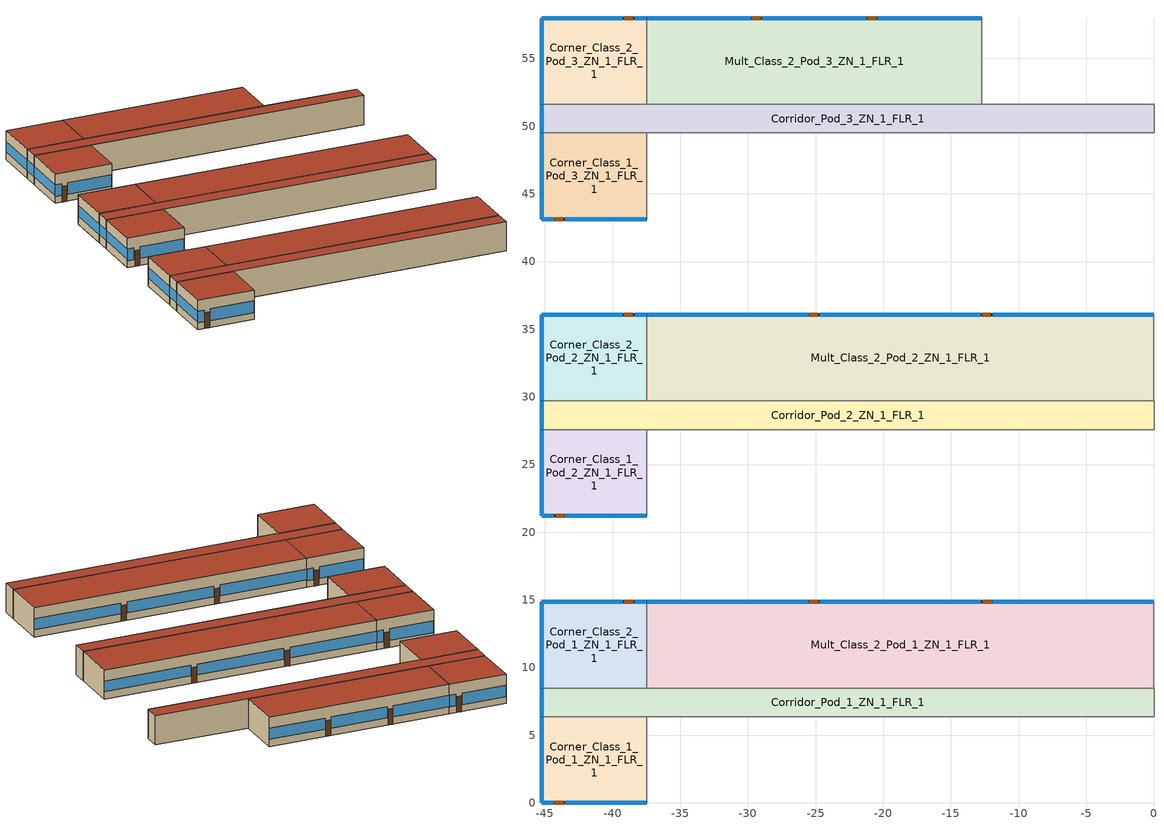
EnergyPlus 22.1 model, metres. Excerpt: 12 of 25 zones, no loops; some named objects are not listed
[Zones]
Corner_Class_1_Pod_1_ZN_1_FLR_1
 floor ground (Corner_Class_1_Pod_1_ZN_1_FLR_1_Floor_Ffactor): -45.25,6.36 -37.48,6.36 -37.48,0 -45.25,0 z0
 wall outside (nonres_ext_wall_grd): -45.25,6.36 -45.25,0 -37.48,0 z0:4
 wall to Mult_Class_1_Pod_1_ZN_1_FLR_1 (int_wall): -37.48,0 -37.48,6.36 z0:4
 wall to Corridor_Pod_1_ZN_1_FLR_1 (int_wall): -37.48,6.36 -45.25,6.36 z0:4
 window (NonresWindow_U_0.369_SHGC_0.375): -45.25,6.33 -45.25,0.04 z1.1:2.52; -45.22,0 -44.36,0 / -43.5,0 -37.51,0 z0.92:2.51
 door (Swinging Door_con): -44.26,0 -43.61,0 z0:2.13
 roof outside (nonres_roof): -45.25,0 -37.48,0 -37.48,6.36 -45.25,6.36 z4
Corridor_Pod_1_ZN_1_FLR_1
 floor ground (Corridor_Pod_1_ZN_1_FLR_1_Floor_Ffactor): -45.25,8.49 0,8.49 0,6.36 -45.25,6.36 z0
 wall outside (nonres_ext_wall_grd): -45.25,8.49 -45.25,6.36 z0:4
 wall to Mult_Class_1_Pod_1_ZN_1_FLR_1 (int_wall): -37.48,6.36 0,6.36 z0:4
 wall to Main_Corridor_ZN_1_FLR_1 (int_wall): 0,6.36 0,8.49 z0:4
 wall to Mult_Class_2_Pod_1_ZN_1_FLR_1 (int_wall): 0,8.49 -37.48,8.49 z0:4
 wall to Corner_Class_2_Pod_1_ZN_1_FLR_1 (int_wall): -37.48,8.49 -45.25,8.49 z0:4
 window (NonresWindow_U_0.369_SHGC_0.375): -45.25,8.45 -45.25,6.4 z1.1:2.55
 roof outside (nonres_roof): -45.25,6.36 0,6.36 0,8.49 -45.25,8.49 z4
Corner_Class_2_Pod_1_ZN_1_FLR_1
 floor ground (Corner_Class_2_Pod_1_ZN_1_FLR_1_Floor_Ffactor): -45.25,14.85 -37.48,14.85 -37.48,8.49 -45.25,8.49 z0
 wall outside (nonres_ext_wall_grd): -37.48,14.85 -45.25,14.85 -45.25,8.49 z0:4
 wall to Mult_Class_2_Pod_1_ZN_1_FLR_1 (int_wall): -37.48,8.49 -37.48,14.85 z0:4
 window (NonresWindow_U_0.369_SHGC_0.375): -45.25,14.81 -45.25,8.52 z1.1:2.52; -37.51,14.85 -38.37,14.85 / -39.24,14.85 -45.22,14.85 z0.92:2.51
 door (Swinging Door_con): -38.49,14.85 -39.13,14.85 z0:2.13
 roof outside (nonres_roof): -45.25,8.49 -37.48,8.49 -37.48,14.85 -45.25,14.85 z4
Mult_Class_2_Pod_1_ZN_1_FLR_1
 floor ground (Mult_Class_2_Pod_1_ZN_1_FLR_1_Floor_Ffactor): -37.48,14.85 0,14.85 0,8.49 -37.48,8.49 z0
 wall outside (nonres_ext_wall_grd): 0,14.85 -37.48,14.85 z0:4
 wall to Main_Corridor_ZN_1_FLR_1 (int_wall): 0,8.49 0,14.85 z0:4
 window (NonresWindow_U_0.369_SHGC_0.375): -0.04,14.85 -11.93,14.85 / -12.79,14.85 -24.69,14.85 / -25.55,14.85 -37.44,14.85 z1.03:2.5
 door (Swinging Door_con): -12,14.85 -12.65,14.85 / -24.82,14.85 -25.46,14.85 z0:2.13
 roof outside (nonres_roof): -37.48,8.49 0,8.49 0,14.85 -37.48,14.85 z4
Corner_Class_1_Pod_2_ZN_1_FLR_1
 floor ground (Corner_Class_1_Pod_2_ZN_1_FLR_1_Floor_Ffactor): -45.25,27.58 -37.48,27.58 -37.48,21.21 -45.25,21.21 z0
 wall outside (nonres_ext_wall_grd): -45.25,27.58 -45.25,21.21 -37.48,21.21 z0:4
 wall to Mult_Class_1_Pod_2_ZN_1_FLR_1 (int_wall): -37.48,21.21 -37.48,27.58 z0:4
 wall to Corridor_Pod_2_ZN_1_FLR_1 (int_wall): -37.48,27.58 -45.25,27.58 z0:4
 window (NonresWindow_U_0.369_SHGC_0.375): -45.25,27.54 -45.25,21.25 z1.1:2.52; -45.22,21.21 -44.36,21.21 / -43.5,21.21 -37.51,21.21 z0.92:2.51
 door (Swinging Door_con): -44.22,21.21 -43.57,21.21 z0:2.13
 roof outside (nonres_roof): -45.25,21.21 -37.48,21.21 -37.48,27.58 -45.25,27.58 z4
Corridor_Pod_2_ZN_1_FLR_1
 floor ground (Corridor_Pod_2_ZN_1_FLR_1_Floor_Ffactor): -45.25,29.7 0,29.7 0,27.58 -45.25,27.58 z0
 wall outside (nonres_ext_wall_grd): -45.25,29.7 -45.25,27.58 z0:4
 wall to Mult_Class_1_Pod_2_ZN_1_FLR_1 (int_wall): -37.48,27.58 0,27.58 z0:4
 wall to Main_Corridor_ZN_1_FLR_1 (int_wall): 0,27.58 0,29.7 z0:4
 wall to Mult_Class_2_Pod_2_ZN_1_FLR_1 (int_wall): 0,29.7 -37.48,29.7 z0:4
 wall to Corner_Class_2_Pod_2_ZN_1_FLR_1 (int_wall): -37.48,29.7 -45.25,29.7 z0:4
 window (NonresWindow_U_0.369_SHGC_0.375): -45.25,29.66 -45.25,27.61 z1.1:2.55
 roof outside (nonres_roof): -45.25,27.58 0,27.58 0,29.7 -45.25,29.7 z4
Corner_Class_2_Pod_2_ZN_1_FLR_1
 floor ground (Corner_Class_2_Pod_2_ZN_1_FLR_1_Floor_Ffactor): -45.25,36.06 -37.48,36.06 -37.48,29.7 -45.25,29.7 z0
 wall outside (nonres_ext_wall_grd): -37.48,36.06 -45.25,36.06 -45.25,29.7 z0:4
 wall to Mult_Class_2_Pod_2_ZN_1_FLR_1 (int_wall): -37.48,29.7 -37.48,36.06 z0:4
 window (NonresWindow_U_0.369_SHGC_0.375): -45.25,36.03 -45.25,29.73 z1.1:2.52; -37.51,36.06 -38.37,36.06 / -39.24,36.06 -45.22,36.06 z0.92:2.51
 door (Swinging Door_con): -38.5,36.06 -39.15,36.06 z0:2.13
 roof outside (nonres_roof): -45.25,29.7 -37.48,29.7 -37.48,36.06 -45.25,36.06 z4
Mult_Class_2_Pod_2_ZN_1_FLR_1
 floor ground (Mult_Class_2_Pod_2_ZN_1_FLR_1_Floor_Ffactor): -37.48,36.06 0,36.06 0,29.7 -37.48,29.7 z0
 wall outside (nonres_ext_wall_grd): 0,36.06 -37.48,36.06 z0:4
 wall to Main_Corridor_ZN_1_FLR_1 (int_wall): 0,29.7 0,36.06 z0:4
 window (NonresWindow_U_0.369_SHGC_0.375): -0.04,36.06 -11.93,36.06 / -12.79,36.06 -24.69,36.06 / -25.55,36.06 -37.44,36.06 z1.03:2.5
 door (Swinging Door_con): -12.05,36.06 -12.7,36.06 / -24.83,36.06 -25.47,36.06 z0:2.13
 roof outside (nonres_roof): -37.48,29.7 0,29.7 0,36.06 -37.48,36.06 z4
Corner_Class_1_Pod_3_ZN_1_FLR_1
 floor ground (Corner_Class_1_Pod_3_ZN_1_FLR_1_Floor_Ffactor): -45.25,49.5 -37.48,49.5 -37.48,43.13 -45.25,43.13 z0
 wall outside (nonres_ext_wall_grd): -45.25,49.5 -45.25,43.13 -37.48,43.13 z0:4
 wall to Mult_Class_1_Pod_3_ZN_1_FLR_1 (int_wall): -37.48,43.13 -37.48,49.5 z0:4
 wall to Corridor_Pod_3_ZN_1_FLR_1 (int_wall): -37.48,49.5 -45.25,49.5 z0:4
 window (NonresWindow_U_0.369_SHGC_0.375): -45.25,49.46 -45.25,43.17 z1.1:2.52; -45.22,43.13 -44.36,43.13 / -43.5,43.13 -37.51,43.13 z0.92:2.51
 door (Swinging Door_con): -44.28,43.13 -43.63,43.13 z0:2.13
 roof outside (nonres_roof): -45.25,43.13 -37.48,43.13 -37.48,49.5 -45.25,49.5 z4
Corridor_Pod_3_ZN_1_FLR_1
 floor ground (Corridor_Pod_3_ZN_1_FLR_1_Floor_Ffactor): -45.25,51.62 0,51.62 0,49.5 -45.25,49.5 z0
 wall outside (nonres_ext_wall_grd): -45.25,51.62 -45.25,49.5 z0:4
 wall to Mult_Class_1_Pod_3_ZN_1_FLR_1 (int_wall): -37.48,49.5 0,49.5 z0:4
 wall to Library_Media_Center_ZN_1_FLR_1 (int_wall): 0,49.5 0,51.62 z0:4
 wall to Computer_Class_ZN_1_FLR_1 (int_wall): 0,51.62 -12.73,51.62 z0:4
 wall to Mult_Class_2_Pod_3_ZN_1_FLR_1 (int_wall): -12.73,51.62 -37.48,51.62 z0:4
 wall to Corner_Class_2_Pod_3_ZN_1_FLR_1 (int_wall): -37.48,51.62 -45.25,51.62 z0:4
 window (NonresWindow_U_0.369_SHGC_0.375): -45.25,51.58 -45.25,49.53 z1.1:2.55
 roof outside (nonres_roof): -45.25,49.5 0,49.5 0,51.62 -45.25,51.62 z4
Corner_Class_2_Pod_3_ZN_1_FLR_1
 floor ground (Corner_Class_2_Pod_3_ZN_1_FLR_1_Floor_Ffactor): -45.25,57.98 -37.48,57.98 -37.48,51.62 -45.25,51.62 z0
 wall outside (nonres_ext_wall_grd): -37.48,57.98 -45.25,57.98 -45.25,51.62 z0:4
 wall to Mult_Class_2_Pod_3_ZN_1_FLR_1 (int_wall): -37.48,51.62 -37.48,57.98 z0:4
 window (NonresWindow_U_0.369_SHGC_0.375): -37.51,57.98 -38.37,57.98 / -39.26,57.98 -45.22,57.98 z0.92:2.51; -45.25,57.95 -45.25,51.65 z1.1:2.52
 door (Swinging Door_con): -38.5,57.98 -39.14,57.98 z0:2.13
 roof outside (nonres_roof): -45.25,51.62 -37.48,51.62 -37.48,57.98 -45.25,57.98 z4
Mult_Class_2_Pod_3_ZN_1_FLR_1
 floor ground (Mult_Class_2_Pod_3_ZN_1_FLR_1_Floor_Ffactor): -37.48,57.98 -12.73,57.98 -12.73,51.62 -37.48,51.62 z0
 wall outside (nonres_ext_wall_grd): -12.73,57.98 -37.48,57.98 z0:4
 wall to Computer_Class_ZN_1_FLR_1 (int_wall): -12.73,51.62 -12.73,57.98 z0:4
 window (NonresWindow_U_0.369_SHGC_0.375): -12.76,57.98 -20.41,57.98 / -21.28,57.98 -28.93,57.98 / -29.79,57.98 -37.44,57.98 z0.99:2.5
 door (Swinging Door_con): -20.51,57.98 -21.15,57.98 / -29.06,57.98 -29.7,57.98 z0:2.13
 roof outside (nonres_roof): -37.48,51.62 -12.73,51.62 -12.73,57.98 -37.48,57.98 z4
[Building]
SchoolPrimary_50pct_downscaled: North Axis=0; Terrain=City; Loads Convergence Tolerance Value=0.04; Temperature Convergence Tolerance Value=0.2; Solar Distribution=FullInteriorAndExterior; Maximum Number of Warmup Days=25; Minimum Number of Warmup Days=6
[Site:Location]
Buffalo.Niagara.Intl.AP_NY_USA WMO=725280: Latitude=42.94; Longitude=-78.74; Time Zone=-5; Elevation=215
[SizingPeriod:DesignDay] Day of Month=21; DryBulb Temperature Range Modifier Type=DefaultMultipliers; Humidity Condition Type=Wetbulb; Barometric Pressure=98769; Rain Indicator=No; Snow Indicator=No; Daylight Saving Time Indicator=No
Name | Month | Day Type | Maximum DryBulb Temperature | Daily DryBulb Temperature Range | Wetbulb or DewPoint at Maximum DryBulb | Wind Speed | Wind Direction | Solar Model Indicator | Sky Clearness | ASHRAE Clear Sky Optical Depth for Beam Irradiance taub | ASHRAE Clear Sky Optical Depth for Diffuse Irradiance taud
Buffalo.Niagara.Intl.AP_NY_USA Ann Htg 99.6% Condns DB | 1 | WinterDesignDay | -16.3 | 0 | -16.3 | 5.1 | 270 | ASHRAEClearSky | 0
Buffalo.Niagara.Intl.AP_NY_USA Ann Clg .4% Condns DB=>MWB | 7 | SummerDesignDay | 30.3 | 9.3 | 21.8 | 5.7 | 240 | ASHRAETau |  | 0.462 | 2.001
[Site:GroundTemperature:FCfactorMethod]
January Ground Temperature=9.7; February Ground Temperature=6; March Ground Temperature=-2.2; April Ground Temperature=-3.4; May Ground Temperature=-4.2; June Ground Temperature=2.7; July Ground Temperature=7.5; August Ground Temperature=13.7; September Ground Temperature=18.6; October Ground Temperature=22; November Ground Temperature=20.7; December Ground Temperature=16.5
[Site:WaterMainsTemperature]
Calculation Method=Correlation; Annual Average Outdoor Air Temperature=8.96667; Maximum Difference In Monthly Average Outdoor Air Temperatures=26.2
[Material]
Name | Roughness | Thickness | Conductivity | Density | Specific Heat | Thermal Absorptance | Solar Absorptance | Visible Absorptance
Std Wood 6inch | MediumSmooth | 0.15 | 0.12 | 540 | 1210 | 0.9 | 0.7 | 0.7
F07 25mm stucco | Smooth | 0.0254 | 0.72 | 1856 | 840 | 0.9 | 0.7 | 0.7
F08 Metal surface | Smooth | 0.0008 | 45.28 | 7824 | 500
F13 Built-up roofing | Rough | 0.0095 | 0.16 | 1120 | 1460 | 0.9 | 0.77
G01 13mm gypsum board | Smooth | 0.0127 | 0.16 | 800 | 1090 | 0.9 | 0.7 | 0.5
G01 16mm gypsum board | MediumSmooth | 0.0159 | 0.16 | 800 | 1090
[Material:NoMass] Thermal Absorptance=0.9; Solar Absorptance=0.7; Visible Absorptance=0.7
Name | Roughness | Thermal Resistance
Opaque Door panel_con | MediumRough | 0.475973
Nonres_Roof_Insulation | MediumSmooth | 5.30668
Nonres_Exterior_Wall_Insulation_grd | MediumSmooth | 1.34321
[WindowMaterial:SimpleGlazingSystem]
Nonres Window Glazing Layer: UFactor=2.09528; Solar Heat Gain Coefficient=0.375; Visible Transmittance=0.4125
[Construction]
Swinging Door_con: Opaque Door panel_con
InteriorFurnishings: Std Wood 6inch
int_wall: G01 13mm gypsum board, G01 13mm gypsum board
nonres_roof: F13 Built-up roofing, Nonres_Roof_Insulation, F08 Metal surface
nonres_ext_wall_grd: F07 25mm stucco, G01 16mm gypsum board, Nonres_Exterior_Wall_Insulation_grd, G01 16mm gypsum board
NonresWindow_U_0.369_SHGC_0.375: Nonres Window Glazing Layer
[Construction:FfactorGroundFloor] FFactor=0.90012
Name | Area | PerimeterExposed
Corner_Class_1_Pod_1_ZN_1_FLR_1_Floor_Ffactor; Corner_Class_2_Pod_1_ZN_1_FLR_1_Floor_Ffactor; Corner_Class_1_Pod_2_ZN_1_FLR_1_Floor_Ffactor; Corner_Class_2_Pod_2_ZN_1_FLR_1_Floor_Ffactor; Corner_Class_1_Pod_3_ZN_1_FLR_1_Floor_Ffactor; Corner_Class_2_Pod_3_ZN_1_FLR_1_Floor_Ffactor | 49.5 | 14.1421
Corridor_Pod_1_ZN_1_FLR_1_Floor_Ffactor; Corridor_Pod_2_ZN_1_FLR_1_Floor_Ffactor; Corridor_Pod_3_ZN_1_FLR_1_Floor_Ffactor | 96 | 2.12132
Mult_Class_2_Pod_1_ZN_1_FLR_1_Floor_Ffactor; Mult_Class_2_Pod_2_ZN_1_FLR_1_Floor_Ffactor | 238.5 | 37.4767
Mult_Class_2_Pod_3_ZN_1_FLR_1_Floor_Ffactor | 157.5 | 24.7487
[Zone] Type=1; Multiplier=1; Ceiling Height=4; Floor Area=autocalculate; Part of Total Floor Area=Yes
Name | Volume
Corner_Class_1_Pod_1_ZN_1_FLR_1; Corner_Class_2_Pod_1_ZN_1_FLR_1; Corner_Class_1_Pod_2_ZN_1_FLR_1; Corner_Class_2_Pod_2_ZN_1_FLR_1; Corner_Class_1_Pod_3_ZN_1_FLR_1; Corner_Class_2_Pod_3_ZN_1_FLR_1 | 396
Corridor_Pod_1_ZN_1_FLR_1; Corridor_Pod_2_ZN_1_FLR_1; Corridor_Pod_3_ZN_1_FLR_1 | 768
Mult_Class_2_Pod_1_ZN_1_FLR_1; Mult_Class_2_Pod_2_ZN_1_FLR_1 | 1908
Mult_Class_2_Pod_3_ZN_1_FLR_1 | 1260
[InternalMass] Construction=InteriorFurnishings
Name | Zone or ZoneList | Surface Area
Corner_Class_1_Pod_1_ZN_1_FLR_1_InternalMass_1 | Corner_Class_1_Pod_1_ZN_1_FLR_1 | 99
Corridor_Pod_1_ZN_1_FLR_1_InternalMass_1 | Corridor_Pod_1_ZN_1_FLR_1 | 192
Corner_Class_2_Pod_1_ZN_1_FLR_1_InternalMass_1 | Corner_Class_2_Pod_1_ZN_1_FLR_1 | 99
Mult_Class_2_Pod_1_ZN_1_FLR_1_InternalMass_1 | Mult_Class_2_Pod_1_ZN_1_FLR_1 | 477
Corner_Class_1_Pod_2_ZN_1_FLR_1_InternalMass_1 | Corner_Class_1_Pod_2_ZN_1_FLR_1 | 99
Corridor_Pod_2_ZN_1_FLR_1_InternalMass_1 | Corridor_Pod_2_ZN_1_FLR_1 | 192
Corner_Class_2_Pod_2_ZN_1_FLR_1_InternalMass_1 | Corner_Class_2_Pod_2_ZN_1_FLR_1 | 99
Mult_Class_2_Pod_2_ZN_1_FLR_1_InternalMass_1 | Mult_Class_2_Pod_2_ZN_1_FLR_1 | 477
Corner_Class_1_Pod_3_ZN_1_FLR_1_InternalMass_1 | Corner_Class_1_Pod_3_ZN_1_FLR_1 | 99
Corridor_Pod_3_ZN_1_FLR_1_InternalMass_1 | Corridor_Pod_3_ZN_1_FLR_1 | 192
Corner_Class_2_Pod_3_ZN_1_FLR_1_InternalMass_1 | Corner_Class_2_Pod_3_ZN_1_FLR_1 | 99
Mult_Class_2_Pod_3_ZN_1_FLR_1_InternalMass_1 | Mult_Class_2_Pod_3_ZN_1_FLR_1 | 315
[People] Number of People Schedule=BLDG_OCC_SCH; Fraction Radiant=0.3; Sensible Heat Fraction=AUTOCALCULATE; Activity Level Schedule=ACTIVITY_SCH; Enable ASHRAE 55 Comfort Warnings=No; Mean Radiant Temperature Calculation Type=ZoneAveraged; Work Efficiency Schedule=WORK_EFF_SCH; Clothing Insulation Calculation Method=ClothingInsulationSchedule; Clothing Insulation Schedule=CLOTHING_SCH; Air Velocity Schedule=AIR_VELO_SCH; Thermal Comfort Model 1 Type=FANGER
Name | Zone or ZoneList or Space or SpaceList | Number of People Calculation Method | Floor Area per Person | Number of People
Corner_Class_1_Pod_1_ZN_1_FLR_1 | Corner_Class_1_Pod_1_ZN_1_FLR_1 | Area/Person | 3.716
Corridor_Pod_1_ZN_1_FLR_1 | Corridor_Pod_1_ZN_1_FLR_1 | People |  | 10.334
Corner_Class_2_Pod_1_ZN_1_FLR_1 | Corner_Class_2_Pod_1_ZN_1_FLR_1 | Area/Person | 3.716
Mult_Class_2_Pod_1_ZN_1_FLR_1 | Mult_Class_2_Pod_1_ZN_1_FLR_1 | Area/Person | 3.716
Corner_Class_1_Pod_2_ZN_1_FLR_1 | Corner_Class_1_Pod_2_ZN_1_FLR_1 | Area/Person | 3.716
Corridor_Pod_2_ZN_1_FLR_1 | Corridor_Pod_2_ZN_1_FLR_1 | People |  | 10.334
Corner_Class_2_Pod_2_ZN_1_FLR_1 | Corner_Class_2_Pod_2_ZN_1_FLR_1 | Area/Person | 3.716
Mult_Class_2_Pod_2_ZN_1_FLR_1 | Mult_Class_2_Pod_2_ZN_1_FLR_1 | Area/Person | 3.716
Corner_Class_1_Pod_3_ZN_1_FLR_1 | Corner_Class_1_Pod_3_ZN_1_FLR_1 | Area/Person | 3.716
Corridor_Pod_3_ZN_1_FLR_1 | Corridor_Pod_3_ZN_1_FLR_1 | People |  | 10.334
Corner_Class_2_Pod_3_ZN_1_FLR_1 | Corner_Class_2_Pod_3_ZN_1_FLR_1 | Area/Person | 3.716
Mult_Class_2_Pod_3_ZN_1_FLR_1 | Mult_Class_2_Pod_3_ZN_1_FLR_1 | Area/Person | 3.716
[Lights] Design Level Calculation Method=Watts/Area; Return Air Fraction=0; Fraction Radiant=0.37; Fraction Visible=0.2; Fraction Replaceable=1; EndUse Subcategory=LightsWired; Return Air Fraction Calculated from Plenum Temperature=No
Name | Zone or ZoneList or Space or SpaceList | Schedule | Watts per Zone Floor Area
Corner_Class_1_Pod_1_ZN_1_FLR_1_Lights | Corner_Class_1_Pod_1_ZN_1_FLR_1 | ltg_sch_classroom | 7.42257
Corridor_Pod_1_ZN_1_FLR_1_Lights | Corridor_Pod_1_ZN_1_FLR_1 | ltg_sch_corridor | 4.289247
Corner_Class_2_Pod_1_ZN_1_FLR_1_Lights | Corner_Class_2_Pod_1_ZN_1_FLR_1 | ltg_sch_classroom | 7.42257
Mult_Class_2_Pod_1_ZN_1_FLR_1_Lights | Mult_Class_2_Pod_1_ZN_1_FLR_1 | ltg_sch_classroom | 7.42257
Corner_Class_1_Pod_2_ZN_1_FLR_1_Lights | Corner_Class_1_Pod_2_ZN_1_FLR_1 | ltg_sch_classroom | 7.42257
Corridor_Pod_2_ZN_1_FLR_1_Lights | Corridor_Pod_2_ZN_1_FLR_1 | ltg_sch_corridor | 4.289247
Corner_Class_2_Pod_2_ZN_1_FLR_1_Lights | Corner_Class_2_Pod_2_ZN_1_FLR_1 | ltg_sch_classroom | 7.42257
Mult_Class_2_Pod_2_ZN_1_FLR_1_Lights | Mult_Class_2_Pod_2_ZN_1_FLR_1 | ltg_sch_classroom | 7.42257
Corner_Class_1_Pod_3_ZN_1_FLR_1_Lights | Corner_Class_1_Pod_3_ZN_1_FLR_1 | ltg_sch_classroom | 7.42257
Corridor_Pod_3_ZN_1_FLR_1_Lights | Corridor_Pod_3_ZN_1_FLR_1 | ltg_sch_corridor | 4.289247
Corner_Class_2_Pod_3_ZN_1_FLR_1_Lights | Corner_Class_2_Pod_3_ZN_1_FLR_1 | ltg_sch_classroom | 7.42257
Mult_Class_2_Pod_3_ZN_1_FLR_1_Lights | Mult_Class_2_Pod_3_ZN_1_FLR_1 | ltg_sch_classroom | 7.42257
[ElectricEquipment] Schedule=BLDG_EQUIP_SCH; Design Level Calculation Method=EquipmentLevel; Fraction Latent=0; Fraction Radiant=0.5; Fraction Lost=0; EndUse Subcategory=MiscPlug
Name | Zone or ZoneList or Space or SpaceList | Design Level
Corner_Class_1_Pod_1_ZN_1_FLR_1_PlugMisc_Equip | Corner_Class_1_Pod_1_ZN_1_FLR_1 | 742.5
Corridor_Pod_1_ZN_1_FLR_1_PlugMisc_Equip | Corridor_Pod_1_ZN_1_FLR_1 | 384
Corner_Class_2_Pod_1_ZN_1_FLR_1_PlugMisc_Equip | Corner_Class_2_Pod_1_ZN_1_FLR_1 | 742.5
Mult_Class_2_Pod_1_ZN_1_FLR_1_PlugMisc_Equip | Mult_Class_2_Pod_1_ZN_1_FLR_1 | 3577.5
Corner_Class_1_Pod_2_ZN_1_FLR_1_PlugMisc_Equip | Corner_Class_1_Pod_2_ZN_1_FLR_1 | 742.5
Corridor_Pod_2_ZN_1_FLR_1_PlugMisc_Equip | Corridor_Pod_2_ZN_1_FLR_1 | 384
Corner_Class_2_Pod_2_ZN_1_FLR_1_PlugMisc_Equip | Corner_Class_2_Pod_2_ZN_1_FLR_1 | 742.5
Mult_Class_2_Pod_2_ZN_1_FLR_1_PlugMisc_Equip | Mult_Class_2_Pod_2_ZN_1_FLR_1 | 3577.5
Corner_Class_1_Pod_3_ZN_1_FLR_1_PlugMisc_Equip | Corner_Class_1_Pod_3_ZN_1_FLR_1 | 742.5
Corridor_Pod_3_ZN_1_FLR_1_PlugMisc_Equip | Corridor_Pod_3_ZN_1_FLR_1 | 384
Corner_Class_2_Pod_3_ZN_1_FLR_1_PlugMisc_Equip | Corner_Class_2_Pod_3_ZN_1_FLR_1 | 742.5
Mult_Class_2_Pod_3_ZN_1_FLR_1_PlugMisc_Equip | Mult_Class_2_Pod_3_ZN_1_FLR_1 | 2362.5
[Daylighting:Controls] Daylighting Method=SplitFlux; Availability Schedule=DaylightAvailSch; Lighting Control Type=Continuousoff; Minimum Input Power Fraction for Continuous or ContinuousOff Dimming Control=0.2; Minimum Light Output Fraction for Continuous or ContinuousOff Dimming Control=0.2; Number of Stepped Control Steps=3; Probability Lighting will be Reset When Needed in Manual Stepped Control=1; Maximum Allowable Discomfort Glare Index=22; Illuminance Setpoint at Reference Point 1=377; Illuminance Setpoint at Reference Point 2=377
Name | Zone or Space | Glare Calculation Daylighting Reference Point | Glare Calculation Azimuth Angle of View Direction Clockwise from Zone yAxis | Daylighting Reference Point 1 | Fraction of Lights Controlled by Reference Point 1 | Daylighting Reference Point 2 | Fraction of Lights Controlled by Reference Point 2
Corner_Class_1_Pod_1_ZN_1_FLR_1_DaylCtrl | Corner_Class_1_Pod_1_ZN_1_FLR_1 | Corner_Class_1_Pod_1_ZN_1_FLR_1_DaylRefPt1 | 180 | Corner_Class_1_Pod_1_ZN_1_FLR_1_DaylRefPt1 | 0.56 | Corner_Class_1_Pod_1_ZN_1_FLR_1_DaylRefPt2 | 0.2
Corner_Class_2_Pod_1_ZN_1_FLR_1_DaylCtrl | Corner_Class_2_Pod_1_ZN_1_FLR_1 | Corner_Class_2_Pod_1_ZN_1_FLR_1_DaylRefPt1 | 270 | Corner_Class_2_Pod_1_ZN_1_FLR_1_DaylRefPt1 | 0.56 | Corner_Class_2_Pod_1_ZN_1_FLR_1_DaylRefPt2 | 0.22
Mult_Class_2_Pod_1_ZN_1_FLR_1_DaylCtrl | Mult_Class_2_Pod_1_ZN_1_FLR_1 | Mult_Class_2_Pod_1_ZN_1_FLR_1_DaylRefPt1 | 0 | Mult_Class_2_Pod_1_ZN_1_FLR_1_DaylRefPt1 | 0.28 | Mult_Class_2_Pod_1_ZN_1_FLR_1_DaylRefPt2 | 0.28
Corner_Class_1_Pod_2_ZN_1_FLR_1_DaylCtrl | Corner_Class_1_Pod_2_ZN_1_FLR_1 | Corner_Class_1_Pod_2_ZN_1_FLR_1_DaylRefPt1 | 180 | Corner_Class_1_Pod_2_ZN_1_FLR_1_DaylRefPt1 | 0.56 | Corner_Class_1_Pod_2_ZN_1_FLR_1_DaylRefPt2 | 0.2
Corner_Class_2_Pod_2_ZN_1_FLR_1_DaylCtrl | Corner_Class_2_Pod_2_ZN_1_FLR_1 | Corner_Class_2_Pod_2_ZN_1_FLR_1_DaylRefPt1 | 270 | Corner_Class_2_Pod_2_ZN_1_FLR_1_DaylRefPt1 | 0.56 | Corner_Class_2_Pod_2_ZN_1_FLR_1_DaylRefPt2 | 0.2
Mult_Class_2_Pod_2_ZN_1_FLR_1_DaylCtrl | Mult_Class_2_Pod_2_ZN_1_FLR_1 | Mult_Class_2_Pod_2_ZN_1_FLR_1_DaylRefPt1 | 0 | Mult_Class_2_Pod_2_ZN_1_FLR_1_DaylRefPt1 | 0.28 | Mult_Class_2_Pod_2_ZN_1_FLR_1_DaylRefPt2 | 0.28
Corner_Class_1_Pod_3_ZN_1_FLR_1_DaylCtrl | Corner_Class_1_Pod_3_ZN_1_FLR_1 | Corner_Class_1_Pod_3_ZN_1_FLR_1_DaylRefPt1 | 180 | Corner_Class_1_Pod_3_ZN_1_FLR_1_DaylRefPt1 | 0.56 | Corner_Class_1_Pod_3_ZN_1_FLR_1_DaylRefPt2 | 0.2
Corner_Class_2_Pod_3_ZN_1_FLR_1_DaylCtrl | Corner_Class_2_Pod_3_ZN_1_FLR_1 | Corner_Class_2_Pod_3_ZN_1_FLR_1_DaylRefPt1 | 270 | Corner_Class_2_Pod_3_ZN_1_FLR_1_DaylRefPt1 | 0.56 | Corner_Class_2_Pod_3_ZN_1_FLR_1_DaylRefPt2 | 0.2
Mult_Class_2_Pod_3_ZN_1_FLR_1_DaylCtrl | Mult_Class_2_Pod_3_ZN_1_FLR_1 | Mult_Class_2_Pod_3_ZN_1_FLR_1_DaylRefPt1 | 0 | Mult_Class_2_Pod_3_ZN_1_FLR_1_DaylRefPt1 | 0.28 | Mult_Class_2_Pod_3_ZN_1_FLR_1_DaylRefPt2 | 0.28
[ZoneInfiltration:DesignFlowRate] Schedule=INFIL_SCH_PNNL; Design Flow Rate Calculation Method=Flow/ExteriorWallArea; Flow per Exterior Surface Area=0.000569572; Constant Term Coefficient=0; Temperature Term Coefficient=0; Velocity Term Coefficient=0.224; Velocity Squared Term Coefficient=0
Name | Zone or ZoneList
Corner_Class_1_Pod_1_ZN_1_FLR_1_Infiltration | Corner_Class_1_Pod_1_ZN_1_FLR_1
Corridor_Pod_1_ZN_1_FLR_1_Infiltration | Corridor_Pod_1_ZN_1_FLR_1
Corner_Class_2_Pod_1_ZN_1_FLR_1_Infiltration | Corner_Class_2_Pod_1_ZN_1_FLR_1
Mult_Class_2_Pod_1_ZN_1_FLR_1_Infiltration | Mult_Class_2_Pod_1_ZN_1_FLR_1
Corner_Class_1_Pod_2_ZN_1_FLR_1_Infiltration | Corner_Class_1_Pod_2_ZN_1_FLR_1
Corridor_Pod_2_ZN_1_FLR_1_Infiltration | Corridor_Pod_2_ZN_1_FLR_1
Corner_Class_2_Pod_2_ZN_1_FLR_1_Infiltration | Corner_Class_2_Pod_2_ZN_1_FLR_1
Mult_Class_2_Pod_2_ZN_1_FLR_1_Infiltration | Mult_Class_2_Pod_2_ZN_1_FLR_1
Corner_Class_1_Pod_3_ZN_1_FLR_1_Infiltration | Corner_Class_1_Pod_3_ZN_1_FLR_1
Corridor_Pod_3_ZN_1_FLR_1_Infiltration | Corridor_Pod_3_ZN_1_FLR_1
Corner_Class_2_Pod_3_ZN_1_FLR_1_Infiltration | Corner_Class_2_Pod_3_ZN_1_FLR_1
Mult_Class_2_Pod_3_ZN_1_FLR_1_Infiltration | Mult_Class_2_Pod_3_ZN_1_FLR_1
[Exterior:Lights] Control Option=AstronomicalClock; EndUse Subcategory=General
Name | Schedule | Design Level
Exterior_Lights_a | Exterior_lighting_schedule_a | 86.015
Exterior_Lights_b | Exterior_lighting_schedule_b_2016 | 671.8
Exterior_Lights_c | Exterior_lighting_schedule_c_2016 | 222.695
[EnergyManagementSystem:Sensor]
Name | OutputVariable or OutputMeter | OutputVariable or OutputMeter Index Key
Facility_Int_LTG | InteriorLights:Electricity
ActualOccupancy | Schedule Value | Offices Binary Occupancy
OAT | Site Outdoor Air Drybulb Temperature | Environment
[EnergyManagementSystem:Actuator]
Name | Actuated Component Unique | Actuated Component Type | Actuated Component Control Type
cCL1_Pod_1_ZN_1_FLR_1_LAr | Corner_Class_1_Pod_1_ZN_1_FLR_1_lights | Lights | Electricity Rate
mCl1_Pod_1_ZN_1_FLR_1_LAr | Mult_Class_1_Pod_1_ZN_1_FLR_1_lights | Lights | Electricity Rate
cPOD1_ZN_1_FLR_1_LAr | Corridor_Pod_1_ZN_1_FLR_1_lights | Lights | Electricity Rate
cCL2_Pod_1_ZN_1_FLR_1_LAr | Corner_Class_2_Pod_1_ZN_1_FLR_1_lights | Lights | Electricity Rate
mCl2_Pod_1_ZN_1_FLR_1_LAr | Mult_Class_2_Pod_1_ZN_1_FLR_1_lights | Lights | Electricity Rate
cCL1_Pod_2_ZN_1_FLR_1_LAr | Corner_Class_1_Pod_2_ZN_1_FLR_1_lights | Lights | Electricity Rate
mCl1_Pod_2_ZN_1_FLR_1_LAr | Mult_Class_1_Pod_2_ZN_1_FLR_1_lights | Lights | Electricity Rate
cPOD2_ZN_1_FLR_1_LAr | Corridor_Pod_2_ZN_1_FLR_1_lights | Lights | Electricity Rate
cCL2_Pod_2_ZN_1_FLR_1_LAr | Corner_Class_2_Pod_2_ZN_1_FLR_1_lights | Lights | Electricity Rate
mCl2_Pod_2_ZN_1_FLR_1_LAr | Mult_Class_2_Pod_2_ZN_1_FLR_1_lights | Lights | Electricity Rate
cCL1_Pod_3_ZN_1_FLR_1_LAr | Corner_Class_1_Pod_3_ZN_1_FLR_1_lights | Lights | Electricity Rate
mCl1_Pod_3_ZN_1_FLR_1_LAr | Mult_Class_1_Pod_3_ZN_1_FLR_1_lights | Lights | Electricity Rate
cPOD3_ZN_1_FLR_1_LAr | Corridor_Pod_3_ZN_1_FLR_1_lights | Lights | Electricity Rate
cCL2_Pod_3_ZN_1_FLR_1_LAr | Corner_Class_2_Pod_3_ZN_1_FLR_1_lights | Lights | Electricity Rate
mCl2_Pod_3_ZN_1_FLR_1_LAr | Mult_Class_2_Pod_3_ZN_1_FLR_1_lights | Lights | Electricity Rate
cPCLZN_1_FLR_1_LAr | Computer_Class_ZN_1_FLR_1_lights | Lights | Electricity Rate
Main_Corridor_ZN_1_FLR_1_LAr | Main_Corridor_ZN_1_FLR_1_lights | Lights | Electricity Rate
Lobby_ZN_1_FLR_1_LAr | Lobby_ZN_1_FLR_1_lights | Lights | Electricity Rate
Mech_ZN_1_FLR_1_LAr | Mech_ZN_1_FLR_1_lights | Lights | Electricity Rate
Bath_ZN_1_FLR_1_LAr | Bath_ZN_1_FLR_1_lights | Lights | Electricity Rate
Offices_ZN_1_FLR_1_LAr | Offices_ZN_1_FLR_1_lights | Lights | Electricity Rate
Gym_ZN_1_FLR_1_LAr | Gym_ZN_1_FLR_1_lights | Lights | Electricity Rate
Kitchen_ZN_1_FLR_1_LAr | Kitchen_ZN_1_FLR_1_lights | Lights | Electricity Rate
Cafeteria_ZN_1_FLR_1_LAr | Cafeteria_ZN_1_FLR_1_lights | Lights | Electricity Rate
LMC_ZN_1_FLR_1_LAr | Library_Media_Center_ZN_1_FLR_1_lights | Lights | Electricity Rate
vav_pod_1_MAX_OA_FRAC | VAV_POD_1 Max OA Fraction | Schedule:Constant | Schedule Value
vav_pod_2_MAX_OA_FRAC | VAV_POD_2 Max OA Fraction | Schedule:Constant | Schedule Value
vav_pod_3_MAX_OA_FRAC | VAV_POD_3 Max OA Fraction | Schedule:Constant | Schedule Value
vav_other_MAX_OA_FRAC | VAV_OTHER Max OA Fraction | Schedule:Constant | Schedule Value
CLGSETP_SCH_Actuator | CLGSETP_SCH_Yes_Optimum | Schedule:Compact | Schedule Value
CLGSETP_SCH_w_SB_Actuator | CLGSETP_SCH_Yes_Optimum_w_SB | Schedule:Compact | Schedule Value
HTGSETP_SCH_Actuator | HTGSETP_SCH_Yes_Optimum | Schedule:Compact | Schedule Value
HTGSETP_SCH_w_SB_Actuator | HTGSETP_SCH_Yes_Optimum_w_SB | Schedule:Compact | Schedule Value
BoilerCurve | HeatSys1 BOILER EFFICIENCY CURVE | Curve | Curve Result
[EnergyManagementSystem:ProgramCallingManager]
Transformer_Load_Prog_Manager: AfterPredictorAfterHVACManagers; Transformer_Load_Prog
SET_cCL1_Pod_1_ZN_1_FLR_1_Light_EMS_Program_Prog_Manager: BeginTimestepBeforePredictor; SET_cCL1_Pod_1_ZN_1_FLR_1_Light_EMS_Program
SET_mCl1_Pod_1_ZN_1_FLR_1_Light_EMS_Program_Prog_Manager: BeginTimestepBeforePredictor; SET_mCl1_Pod_1_ZN_1_FLR_1_Light_EMS_Program
SET_cPOD1_ZN_1_FLR_1_Light_EMS_Program_Prog_Manager: BeginTimestepBeforePredictor; SET_cPOD1_ZN_1_FLR_1_Light_EMS_Program
SET_cCL2_Pod_1_ZN_1_FLR_1_Light_EMS_Program_Prog_Manager: BeginTimestepBeforePredictor; SET_cCL2_Pod_1_ZN_1_FLR_1_Light_EMS_Program
SET_mCl2_Pod_1_ZN_1_FLR_1_Light_EMS_Program_Prog_Manager: BeginTimestepBeforePredictor; SET_mCl2_Pod_1_ZN_1_FLR_1_Light_EMS_Program
SET_cCL1_Pod_2_ZN_1_FLR_1_Light_EMS_Program_Prog_Manager: BeginTimestepBeforePredictor; SET_cCL1_Pod_2_ZN_1_FLR_1_Light_EMS_Program
SET_mCl1_Pod_2_ZN_1_FLR_1_Light_EMS_Program_Prog_Manager: BeginTimestepBeforePredictor; SET_mCl1_Pod_2_ZN_1_FLR_1_Light_EMS_Program
SET_cPOD2_ZN_1_FLR_1_Light_EMS_Program_Prog_Manager: BeginTimestepBeforePredictor; SET_cPOD2_ZN_1_FLR_1_Light_EMS_Program
SET_cCL2_Pod_2_ZN_1_FLR_1_Light_EMS_Program_Prog_Manager: BeginTimestepBeforePredictor; SET_cCL2_Pod_2_ZN_1_FLR_1_Light_EMS_Program
SET_mCl2_Pod_2_ZN_1_FLR_1_Light_EMS_Program_Prog_Manager: BeginTimestepBeforePredictor; SET_mCl2_Pod_2_ZN_1_FLR_1_Light_EMS_Program
SET_cCL1_Pod_3_ZN_1_FLR_1_Light_EMS_Program_Prog_Manager: BeginTimestepBeforePredictor; SET_cCL1_Pod_3_ZN_1_FLR_1_Light_EMS_Program
SET_mCl1_Pod_3_ZN_1_FLR_1_Light_EMS_Program_Prog_Manager: BeginTimestepBeforePredictor; SET_mCl1_Pod_3_ZN_1_FLR_1_Light_EMS_Program
SET_cPOD3_ZN_1_FLR_1_Light_EMS_Program_Prog_Manager: BeginTimestepBeforePredictor; SET_cPOD3_ZN_1_FLR_1_Light_EMS_Program
SET_cCL2_Pod_3_ZN_1_FLR_1_Light_EMS_Program_Prog_Manager: BeginTimestepBeforePredictor; SET_cCL2_Pod_3_ZN_1_FLR_1_Light_EMS_Program
SET_mCl2_Pod_3_ZN_1_FLR_1_Light_EMS_Program_Prog_Manager: BeginTimestepBeforePredictor; SET_mCl2_Pod_3_ZN_1_FLR_1_Light_EMS_Program
SET_cPCLZN_1_FLR_1_Light_EMS_Program_Prog_Manager: BeginTimestepBeforePredictor; SET_cPCLZN_1_FLR_1_Light_EMS_Program
SET_Main_Corridor_ZN_1_FLR_1_Light_EMS_Program_Prog_Manager: BeginTimestepBeforePredictor; SET_Main_Corridor_ZN_1_FLR_1_Light_EMS_Program
SET_Lobby_ZN_1_FLR_1_Light_EMS_Program_Prog_Manager: BeginTimestepBeforePredictor; SET_Lobby_ZN_1_FLR_1_Light_EMS_Program
SET_Mech_ZN_1_FLR_1_Light_EMS_Program_Prog_Manager: BeginTimestepBeforePredictor; SET_Mech_ZN_1_FLR_1_Light_EMS_Program
SET_Bath_ZN_1_FLR_1_Light_EMS_Program_Prog_Manager: BeginTimestepBeforePredictor; SET_Bath_ZN_1_FLR_1_Light_EMS_Program
SET_Offices_ZN_1_FLR_1_Light_EMS_Program_Prog_Manager: BeginTimestepBeforePredictor; SET_Offices_ZN_1_FLR_1_Light_EMS_Program
SET_Gym_ZN_1_FLR_1_Light_EMS_Program_Prog_Manager: BeginTimestepBeforePredictor; SET_Gym_ZN_1_FLR_1_Light_EMS_Program
SET_Kitchen_ZN_1_FLR_1_Light_EMS_Program_Prog_Manager: BeginTimestepBeforePredictor; SET_Kitchen_ZN_1_FLR_1_Light_EMS_Program
SET_Cafeteria_ZN_1_FLR_1_Light_EMS_Program_Prog_Manager: BeginTimestepBeforePredictor; SET_Cafeteria_ZN_1_FLR_1_Light_EMS_Program
SET_LMC_ZN_1_FLR_1_Light_EMS_Program_Prog_Manager: BeginTimestepBeforePredictor; SET_LMC_ZN_1_FLR_1_Light_EMS_Program
vav_pod_1_MAX_OA_FRAC_Prog_Manager: AfterPredictorAfterHVACManagers; vav_pod_1_MAX_OA_FRAC
vav_pod_2_MAX_OA_FRAC_Prog_Manager: AfterPredictorAfterHVACManagers; vav_pod_2_MAX_OA_FRAC
vav_pod_3_MAX_OA_FRAC_Prog_Manager: AfterPredictorAfterHVACManagers; vav_pod_3_MAX_OA_FRAC
vav_other_MAX_OA_FRAC_Prog_Manager: AfterPredictorAfterHVACManagers; vav_other_MAX_OA_FRAC
OA_BASED_OPTIMUM_START_EMS_Program Manager: BeginTimestepBeforePredictor; OA_BASED_OPTIMUM_START_EMS_Program
BoilerParManager: BeginNewEnvironment; SetBoilerPar
BoilerCurveManager: InsideHVACSystemIterationLoop; SetBoilerCurve
[EnergyManagementSystem:Program]
Transformer_Load_Prog: SET Wired_LTG = Facility_Int_LTG*0.0119
SET_cCL1_Pod_1_ZN_1_FLR_1_Light_EMS_Program: SET cCL1_Pod_1_ZN_1_FLR_1_LSr_IP=0.093*cCL1_Pod_1_ZN_1_FLR_1_LSr/cCL1_Pod_1_ZN_1_FLR_1_Area; IF (cCL1_Pod_1_ZN_1_FLR_1_OSr <= 0) && (cCL1_Pod_1_ZN_1_FLR_1_LSr_IP >= 0.02); SET cCL1_Pod_1_ZN_1_FLR_1_LAr = 0.02*cCL1_Pod_1_ZN_1_FLR_1_Area/0.09290304; ELSE; SET cCL1_Pod_1_ZN_1_FLR_1_LAr = NULL; ENDIF
SET_mCl1_Pod_1_ZN_1_FLR_1_Light_EMS_Program: SET mCl1_Pod_1_ZN_1_FLR_1_LSr_IP=0.093*mCl1_Pod_1_ZN_1_FLR_1_LSr/mCl1_Pod_1_ZN_1_FLR_1_Area; IF (mCl1_Pod_1_ZN_1_FLR_1_OSr <= 0) && (mCl1_Pod_1_ZN_1_FLR_1_LSr_IP >= 0.02); SET mCl1_Pod_1_ZN_1_FLR_1_LAr = 0.02*mCl1_Pod_1_ZN_1_FLR_1_Area/0.09290304; ELSE; SET mCl1_Pod_1_ZN_1_FLR_1_LAr = NULL; ENDIF
SET_cPOD1_ZN_1_FLR_1_Light_EMS_Program: SET cPOD1_ZN_1_FLR_1_LSr_IP=0.093*cPOD1_ZN_1_FLR_1_LSr/cPOD1_ZN_1_FLR_1_Area; IF (cPOD1_ZN_1_FLR_1_OSr <= 0) && (cPOD1_ZN_1_FLR_1_LSr_IP >= 0.02); SET cPOD1_ZN_1_FLR_1_LAr = 0.02*cPOD1_ZN_1_FLR_1_Area/0.09290304; ELSE; SET cPOD1_ZN_1_FLR_1_LAr = NULL; ENDIF
SET_cCL2_Pod_1_ZN_1_FLR_1_Light_EMS_Program: SET cCL2_Pod_1_ZN_1_FLR_1_LSr_IP=0.093*cCL2_Pod_1_ZN_1_FLR_1_LSr/cCL2_Pod_1_ZN_1_FLR_1_Area; IF (cCL2_Pod_1_ZN_1_FLR_1_OSr <= 0) && (cCL2_Pod_1_ZN_1_FLR_1_LSr_IP >= 0.02); SET cCL2_Pod_1_ZN_1_FLR_1_LAr = 0.02*cCL2_Pod_1_ZN_1_FLR_1_Area/0.09290304; ELSE; SET cCL2_Pod_1_ZN_1_FLR_1_LAr = NULL; ENDIF
SET_mCl2_Pod_1_ZN_1_FLR_1_Light_EMS_Program: SET mCl2_Pod_1_ZN_1_FLR_1_LSr_IP=0.093*mCl2_Pod_1_ZN_1_FLR_1_LSr/mCl2_Pod_1_ZN_1_FLR_1_Area; IF (mCl2_Pod_1_ZN_1_FLR_1_OSr <= 0) && (mCl2_Pod_1_ZN_1_FLR_1_LSr_IP >= 0.02); SET mCl2_Pod_1_ZN_1_FLR_1_LAr = 0.02*mCl2_Pod_1_ZN_1_FLR_1_Area/0.09290304; ELSE; SET mCl2_Pod_1_ZN_1_FLR_1_LAr = NULL; ENDIF
SET_cCL1_Pod_2_ZN_1_FLR_1_Light_EMS_Program: SET cCL1_Pod_2_ZN_1_FLR_1_LSr_IP=0.093*cCL1_Pod_2_ZN_1_FLR_1_LSr/cCL1_Pod_2_ZN_1_FLR_1_Area; IF (cCL1_Pod_2_ZN_1_FLR_1_OSr <= 0) && (cCL1_Pod_2_ZN_1_FLR_1_LSr_IP >= 0.02); SET cCL1_Pod_2_ZN_1_FLR_1_LAr = 0.02*cCL1_Pod_2_ZN_1_FLR_1_Area/0.09290304; ELSE; SET cCL1_Pod_2_ZN_1_FLR_1_LAr = NULL; ENDIF
SET_mCl1_Pod_2_ZN_1_FLR_1_Light_EMS_Program: SET mCl1_Pod_2_ZN_1_FLR_1_LSr_IP=0.093*mCl1_Pod_2_ZN_1_FLR_1_LSr/mCl1_Pod_2_ZN_1_FLR_1_Area; IF (mCl1_Pod_2_ZN_1_FLR_1_OSr <= 0) && (mCl1_Pod_2_ZN_1_FLR_1_LSr_IP >= 0.02); SET mCl1_Pod_2_ZN_1_FLR_1_LAr = 0.02*mCl1_Pod_2_ZN_1_FLR_1_Area/0.09290304; ELSE; SET mCl1_Pod_2_ZN_1_FLR_1_LAr = NULL; ENDIF
SET_cPOD2_ZN_1_FLR_1_Light_EMS_Program: SET cPOD2_ZN_1_FLR_1_LSr_IP=0.093*cPOD2_ZN_1_FLR_1_LSr/cPOD2_ZN_1_FLR_1_Area; IF (cPOD2_ZN_1_FLR_1_OSr <= 0) && (cPOD2_ZN_1_FLR_1_LSr_IP >= 0.02); SET cPOD2_ZN_1_FLR_1_LAr = 0.02*cPOD2_ZN_1_FLR_1_Area/0.09290304; ELSE; SET cPOD2_ZN_1_FLR_1_LAr = NULL; ENDIF
SET_cCL2_Pod_2_ZN_1_FLR_1_Light_EMS_Program: SET cCL2_Pod_2_ZN_1_FLR_1_LSr_IP=0.093*cCL2_Pod_2_ZN_1_FLR_1_LSr/cCL2_Pod_2_ZN_1_FLR_1_Area; IF (cCL2_Pod_2_ZN_1_FLR_1_OSr <= 0) && (cCL2_Pod_2_ZN_1_FLR_1_LSr_IP >= 0.02); SET cCL2_Pod_2_ZN_1_FLR_1_LAr = 0.02*cCL2_Pod_2_ZN_1_FLR_1_Area/0.09290304; ELSE; SET cCL2_Pod_2_ZN_1_FLR_1_LAr = NULL; ENDIF
SET_mCl2_Pod_2_ZN_1_FLR_1_Light_EMS_Program: SET mCl2_Pod_2_ZN_1_FLR_1_LSr_IP=0.093*mCl2_Pod_2_ZN_1_FLR_1_LSr/mCl2_Pod_2_ZN_1_FLR_1_Area; IF (mCl2_Pod_2_ZN_1_FLR_1_OSr <= 0) && (mCl2_Pod_2_ZN_1_FLR_1_LSr_IP >= 0.02); SET mCl2_Pod_2_ZN_1_FLR_1_LAr = 0.02*mCl2_Pod_2_ZN_1_FLR_1_Area/0.09290304; ELSE; SET mCl2_Pod_2_ZN_1_FLR_1_LAr = NULL; ENDIF
SET_cCL1_Pod_3_ZN_1_FLR_1_Light_EMS_Program: SET cCL1_Pod_3_ZN_1_FLR_1_LSr_IP=0.093*cCL1_Pod_3_ZN_1_FLR_1_LSr/cCL1_Pod_3_ZN_1_FLR_1_Area; IF (cCL1_Pod_3_ZN_1_FLR_1_OSr <= 0) && (cCL1_Pod_3_ZN_1_FLR_1_LSr_IP >= 0.02); SET cCL1_Pod_3_ZN_1_FLR_1_LAr = 0.02*cCL1_Pod_3_ZN_1_FLR_1_Area/0.09290304; ELSE; SET cCL1_Pod_3_ZN_1_FLR_1_LAr = NULL; ENDIF
SET_mCl1_Pod_3_ZN_1_FLR_1_Light_EMS_Program: SET mCl1_Pod_3_ZN_1_FLR_1_LSr_IP=0.093*mCl1_Pod_3_ZN_1_FLR_1_LSr/mCl1_Pod_3_ZN_1_FLR_1_Area; IF (mCl1_Pod_3_ZN_1_FLR_1_OSr <= 0) && (mCl1_Pod_3_ZN_1_FLR_1_LSr_IP >= 0.02); SET mCl1_Pod_3_ZN_1_FLR_1_LAr = 0.02*mCl1_Pod_3_ZN_1_FLR_1_Area/0.09290304; ELSE; SET mCl1_Pod_3_ZN_1_FLR_1_LAr = NULL; ENDIF
SET_cPOD3_ZN_1_FLR_1_Light_EMS_Program: SET cPOD3_ZN_1_FLR_1_LSr_IP=0.093*cPOD3_ZN_1_FLR_1_LSr/cPOD3_ZN_1_FLR_1_Area; IF (cPOD3_ZN_1_FLR_1_OSr <= 0) && (cPOD3_ZN_1_FLR_1_LSr_IP >= 0.02); SET cPOD3_ZN_1_FLR_1_LAr = 0.02*cPOD3_ZN_1_FLR_1_Area/0.09290304; ELSE; SET cPOD3_ZN_1_FLR_1_LAr = NULL; ENDIF
SET_cCL2_Pod_3_ZN_1_FLR_1_Light_EMS_Program: SET cCL2_Pod_3_ZN_1_FLR_1_LSr_IP=0.093*cCL2_Pod_3_ZN_1_FLR_1_LSr/cCL2_Pod_3_ZN_1_FLR_1_Area; IF (cCL2_Pod_3_ZN_1_FLR_1_OSr <= 0) && (cCL2_Pod_3_ZN_1_FLR_1_LSr_IP >= 0.02); SET cCL2_Pod_3_ZN_1_FLR_1_LAr = 0.02*cCL2_Pod_3_ZN_1_FLR_1_Area/0.09290304; ELSE; SET cCL2_Pod_3_ZN_1_FLR_1_LAr = NULL; ENDIF
SET_mCl2_Pod_3_ZN_1_FLR_1_Light_EMS_Program: SET mCl2_Pod_3_ZN_1_FLR_1_LSr_IP=0.093*mCl2_Pod_3_ZN_1_FLR_1_LSr/mCl2_Pod_3_ZN_1_FLR_1_Area; IF (mCl2_Pod_3_ZN_1_FLR_1_OSr <= 0) && (mCl2_Pod_3_ZN_1_FLR_1_LSr_IP >= 0.02); SET mCl2_Pod_3_ZN_1_FLR_1_LAr = 0.02*mCl2_Pod_3_ZN_1_FLR_1_Area/0.09290304; ELSE; SET mCl2_Pod_3_ZN_1_FLR_1_LAr = NULL; ENDIF
SET_cPCLZN_1_FLR_1_Light_EMS_Program: SET cPCLZN_1_FLR_1_LSr_IP=0.093*cPCLZN_1_FLR_1_LSr/cPCLZN_1_FLR_1_Area; IF (cPCLZN_1_FLR_1_OSr <= 0) && (cPCLZN_1_FLR_1_LSr_IP >= 0.02); SET cPCLZN_1_FLR_1_LAr = 0.02*cPCLZN_1_FLR_1_Area/0.09290304; ELSE; SET cPCLZN_1_FLR_1_LAr = NULL; ENDIF
SET_Main_Corridor_ZN_1_FLR_1_Light_EMS_Program: SET Main_Corridor_ZN_1_FLR_1_LSr_IP=0.093*Main_Corridor_ZN_1_FLR_1_LSr/Main_Corridor_ZN_1_FLR_1_Area; IF (Main_Corridor_ZN_1_FLR_1_OSr <= 0) && (Main_Corridor_ZN_1_FLR_1_LSr_IP >= 0.02); SET Main_Corridor_ZN_1_FLR_1_LAr = 0.02*Main_Corridor_ZN_1_FLR_1_Area/0.09290304; ELSE; SET Main_Corridor_ZN_1_FLR_1_LAr = NULL; ENDIF
SET_Lobby_ZN_1_FLR_1_Light_EMS_Program: SET Lobby_ZN_1_FLR_1_LSr_IP=0.093*Lobby_ZN_1_FLR_1_LSr/Lobby_ZN_1_FLR_1_Area; IF (Lobby_ZN_1_FLR_1_OSr <= 0) && (Lobby_ZN_1_FLR_1_LSr_IP >= 0.02); SET Lobby_ZN_1_FLR_1_LAr = 0.02*Lobby_ZN_1_FLR_1_Area/0.09290304; ELSE; SET Lobby_ZN_1_FLR_1_LAr = NULL; ENDIF
SET_Mech_ZN_1_FLR_1_Light_EMS_Program: SET Mech_ZN_1_FLR_1_LSr_IP=0.093*Mech_ZN_1_FLR_1_LSr/Mech_ZN_1_FLR_1_Area; IF (Mech_ZN_1_FLR_1_OSr <= 0) && (Mech_ZN_1_FLR_1_LSr_IP >= 0.02); SET Mech_ZN_1_FLR_1_LAr = 0.02*Mech_ZN_1_FLR_1_Area/0.09290304; ELSE; SET Mech_ZN_1_FLR_1_LAr = NULL; ENDIF
SET_Bath_ZN_1_FLR_1_Light_EMS_Program: SET Bath_ZN_1_FLR_1_LSr_IP=0.093*Bath_ZN_1_FLR_1_LSr/Bath_ZN_1_FLR_1_Area; IF (Bath_ZN_1_FLR_1_OSr <= 0) && (Bath_ZN_1_FLR_1_LSr_IP >= 0.02); SET Bath_ZN_1_FLR_1_LAr = 0.02*Bath_ZN_1_FLR_1_Area/0.09290304; ELSE; SET Bath_ZN_1_FLR_1_LAr = NULL; ENDIF
[SCHEDULE:COMPACT]
ltg_sch_classroom: Through: 6/30, For: SummerDesignDay, Until: 24:00, 1, For: WinterDesignDay, Until: 24:00, 0, For: Weekdays, Until: 7:00, 0.113363, Until: 21:00, 0.575452, Until: 24:00, 0.113363, For: Saturday, Until: 24:00, 0.113363, For: AllOtherDays, Until: 24:00, 0.113363, Through: 9/1, For: SummerDesignDay, Until: 24:00, 1, For: WinterDesignDay, Until: 24:00, 0, For: Weekdays, Until: 8:00, 0.113363, Until: 20:00, 0.319695, Until: 24:00, 0.113363, For: Saturday, Until: 24:00, 0.113363, For: AllOtherDays, Until: 24:00, 0.113363, Through: 12/31, For: SummerDesignDay, Until: 24:00, 1, For: WinterDesignDay, Until: 24:00, 0, For: Weekdays, Until: 7:00, 0.113363, Until: 21:00, 0.575452, Until: 24:00, 0.113363, For: Saturday, Until: 24:00, 0.113363, For: AllOtherDays, Until: 24:00, 0.113363
ltg_sch_corridor: Through: 6/30, For: SummerDesignDay, Until: 24:00, 1, For: WinterDesignDay, Until: 24:00, 0, For: Weekdays, Until: 7:00, 0.117799, Until: 21:00, 0.597951, Until: 24:00, 0.117799, For: Saturday, Until: 24:00, 0.117799, For: AllOtherDays, Until: 24:00, 0.117799, Through: 9/1, For: SummerDesignDay, Until: 24:00, 1, For: WinterDesignDay, Until: 24:00, 0, For: Weekdays, Until: 8:00, 0.117799, Until: 20:00, 0.332191, Until: 24:00, 0.117799, For: Saturday, Until: 24:00, 0.117799, For: AllOtherDays, Until: 24:00, 0.117799, Through: 12/31, For: SummerDesignDay, Until: 24:00, 1, For: WinterDesignDay, Until: 24:00, 0, For: Weekdays, Until: 7:00, 0.117799, Until: 21:00, 0.597951, Until: 24:00, 0.117799, For: Saturday, Until: 24:00, 0.117799, For: AllOtherDays, Until: 24:00, 0.117799
[Schedule:Compact]
BLDG_EQUIP_SCH: Through: 6/30, For: SummerDesignDay, Until: 08:00, 0.35, Until: 17:00, 0.95, Until: 24:00, 0.35, For: WinterDesignDay, Until: 24:00, 0.35, For: Weekdays, Until: 08:00, 0.27289, Until: 17:00, 0.884088, Until: 21:00, 0.325717, Until: 24:00, 0.27289, For: WeekEnds Holidays AllOtherDays, Until: 24:00, 0.27289, Through: 9/1, For: SummerDesignDay, Until: 24:00, 0.884088, For: WinterDesignDay, Until: 24:00, 0.25, For: Weekdays, Until: 08:00, 0.194921, Until: 17:00, 0.465309, Until: 21:00, 0.232655, Until: 24:00, 0.194921, For: WeekEnds Holidays AllOtherDays, Until: 24:00, 0.194921, Through: 12/31, For: SummerDesignDay, Until: 08:00, 0.35, Until: 17:00, 0.95, Until: 24:00, 0.35, For: WinterDesignDay, Until: 24:00, 0.35, For: Weekdays, Until: 08:00, 0.27289, Until: 17:00, 0.884088, Until: 21:00, 0.325717, Until: 24:00, 0.27289, For: WeekEnds Holidays AllOtherDays, Until: 24:00, 0.27289
BLDG_OCC_SCH: Through: 6/15, For: Weekdays, Until: 08:00, 0, Until: 16:00, 0.95, Until: 21:00, 0.15, Until: 24:00, 0, For: SummerDesignDay, Until: 08:00, 1e-09, Until: 16:00, 0.95, Until: 21:00, 0.15, Until: 24:00, 1e-09, For: WeekEnds WinterDesignDay Holidays AllOtherDays, Until: 24:00, 0, Through: 9/15, For: Weekdays, Until: 08:00, 0, Until: 16:00, 0.15, Until: 21:00, 0.15, Until: 24:00, 0, For: SummerDesignDay, Until: 24:00, 0.95, For: WeekEnds WinterDesignDay Holidays AllOtherDays, Until: 24:00, 0, Through: 12/31, For: Weekdays, Until: 08:00, 0, Until: 16:00, 0.95, Until: 21:00, 0.15, Until: 24:00, 0, For: SummerDesignDay, Until: 08:00, 1e-09, Until: 16:00, 0.95, Until: 21:00, 0.15, Until: 24:00, 1e-09, For: WeekEnds WinterDesignDay Holidays AllOtherDays, Until: 24:00, 0
INFIL_SCH_PNNL: Through: 12/31, For: Weekdays, Until: 07:00, 1, Until: 21:00, 0.25, Until: 24:00, 1, For: WeekEnds Holidays SummerDesignDay WinterDesignDay AllOtherDays, Until: 24:00, 1
WORK_EFF_SCH: Through: 12/31, For: AllDays, Until: 24:00, 0
AIR_VELO_SCH: Through: 12/31, For: AllDays, Until: 24:00, 0.2
CLOTHING_SCH: Through: 04/30, For: AllDays, Until: 24:00, 1.1, Through: 09/30, For: AllDays, Until: 24:00, 0.6, Through: 12/31, For: AllDays, Until: 24:00, 1.1
ACTIVITY_SCH: Through: 12/31, For: AllDays, Until: 24:00, 120
Exterior_lighting_schedule_a: Through:12/31, For:AllDays, Until: 06:00, 0, Until: 24:00, 1
Exterior_lighting_schedule_b_2016: Through:12/31, For:AllDays, Until: 06:00, 0.5, Until: 24:00, 1
Exterior_lighting_schedule_c_2016: Through:12/31, For:AllDays, Until: 06:00, 0.5, Until: 18:00, 1, Until: 24:00, 0.5
DaylightAvailSch: Through: 12/31, For: SummerDesignDay WinterDesignDay, Until: 24:00, 0, For: AllOtherDays, Until: 24:00, 1
